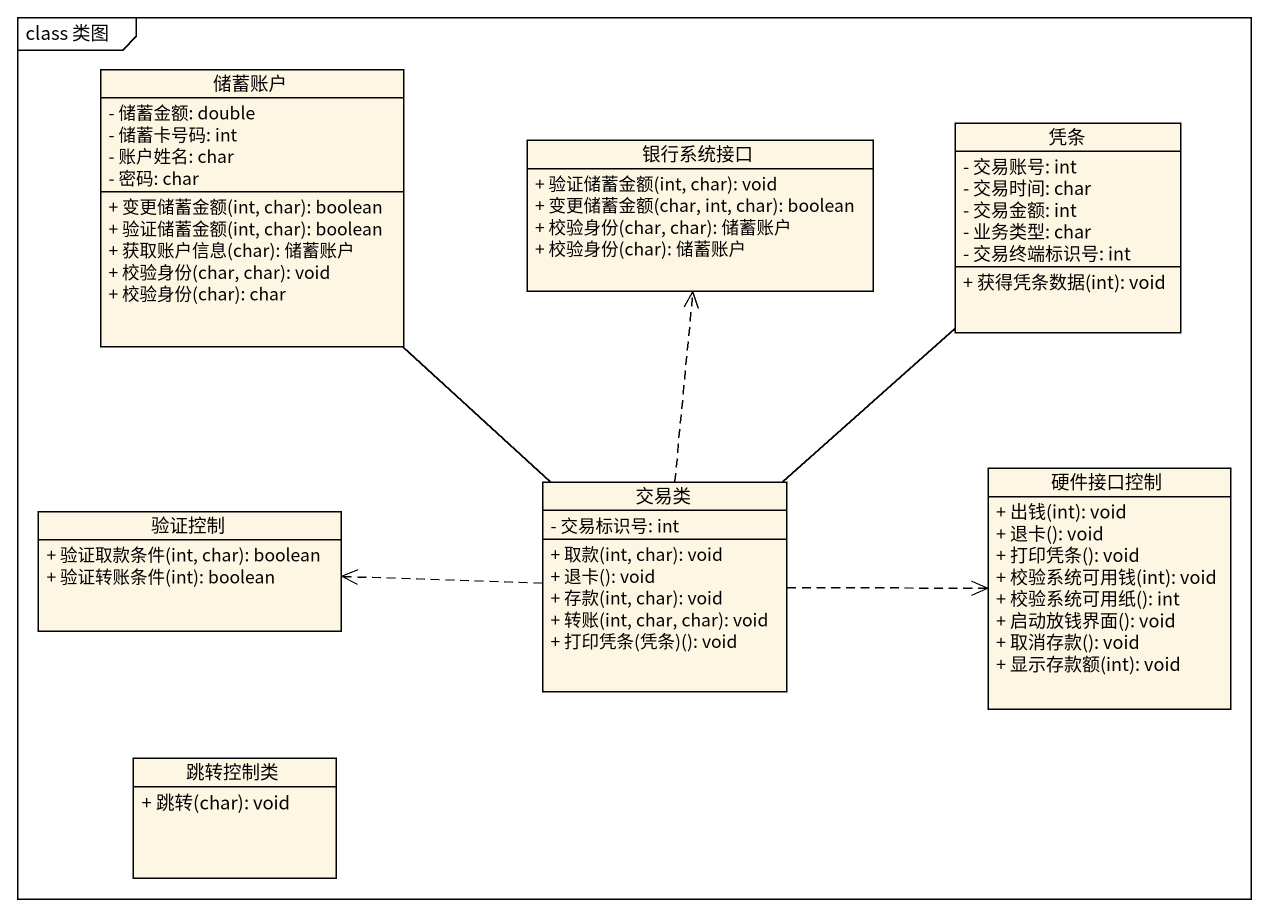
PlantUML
@startuml
mainframe class 类图
hide circle
hide empty members
skinparam classAttributeIconSize 0
class 储蓄账户 {
  - 储蓄金额: double
  - 储蓄卡号码: int
  - 账户姓名: char
  - 密码: char
  + 变更储蓄金额(int, char): boolean
  + 验证储蓄金额(int, char): boolean
  + 获取账户信息(char): 储蓄账户
  + 校验身份(char, char): void
  + 校验身份(char): char
}
class 银行系统接口 {
  + 验证储蓄金额(int, char): void
  + 变更储蓄金额(char, int, char): boolean
  + 校验身份(char, char): 储蓄账户
  + 校验身份(char): 储蓄账户
}
class 凭条 {
  - 交易账号: int
  - 交易时间: char
  - 交易金额: int
  - 业务类型: char
  - 交易终端标识号: int
  + 获得凭条数据(int): void
}
class 硬件接口控制 {
  + 出钱(int): void
  + 退卡(): void
  + 打印凭条(): void
  + 校验系统可用钱(int): void
  + 校验系统可用纸(): int
  + 启动放钱界面(): void
  + 取消存款(): void
  + 显示存款额(int): void
}
class 验证控制 {
  + 验证取款条件(int, char): boolean
  + 验证转账条件(int): boolean
}
class 交易类 {
  - 交易标识号: int
  + 取款(int, char): void
  + 退卡(): void
  + 存款(int, char): void
  + 转账(int, char, char): void
  + 打印凭条(凭条)(): void
}
class 跳转控制类 {
  + 跳转(char): void
}
储蓄账户 -- 交易类
交易类 .up.> 银行系统接口
交易类 -up- 凭条
交易类 .right.> 硬件接口控制
交易类 .left.> 验证控制
@enduml
